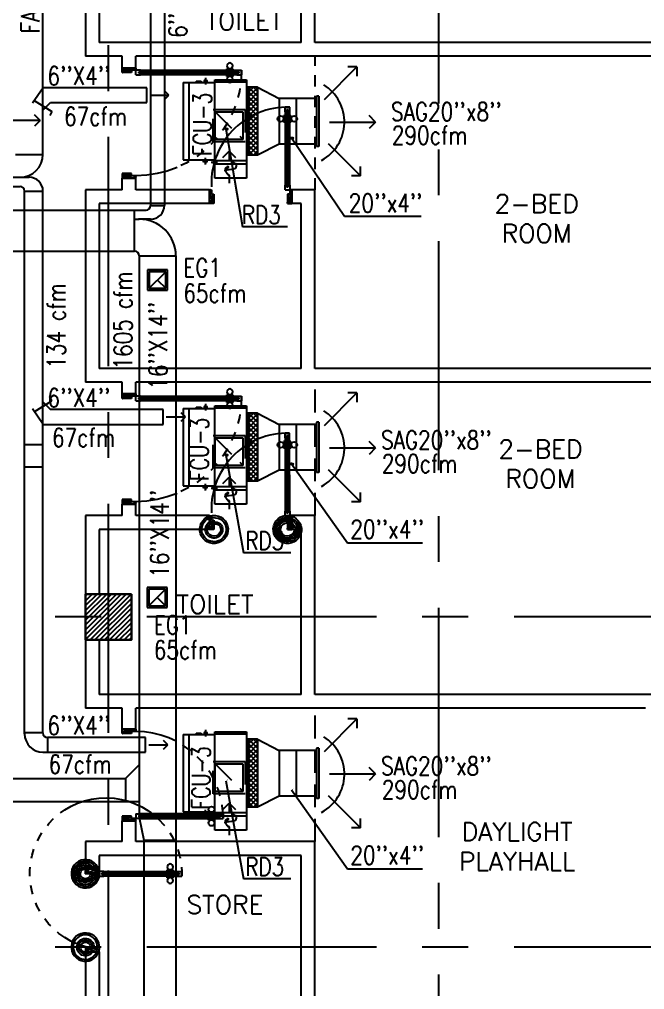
# Model space of a CAD drawing. Extents: x 417866029 to 417866302, y 43498045 to 43498122.
# Drawn here: x 417866087.27 to 417866094.08, y 43498061.71 to 43498072.29 of the extents above; entities that cross this region are included whole.
import ezdxf
from ezdxf.enums import TextEntityAlignment as Align

# ---------------------------------------------------------------- set-up
doc = ezdxf.new("R2010")
doc.units = 0
doc.header["$MEASUREMENT"] = 0
for name, pattern in [('CENTERX2', [4, 2.5, -0.5, 0.5, -0.5]), ('HIDDEN', [0.375, 0.25, -0.125]), ('HIDDEN2', [0.1875, 0.125, -0.0625])]:
    doc.linetypes.add(name, pattern=pattern)
doc.layers.get('0').update_dxf_attribs({"linetype": 'CONTINUOUS'})
for name, color, linetype in [('AXES', 11, 'CENTERX2'), ('COL', 7, 'CONTINUOUS'), ('DOOR', 9, 'CONTINUOUS'), ('DUCT', 6, 'CONTINUOUS'), ('EXDUCT', 10, 'CONTINUOUS'), ('FCU', 6, 'CONTINUOUS'), ('HAT', 11, 'CONTINUOUS'), ('M-EGU.', 2, 'CONTINUOUS'), ('M-TEXT', 2, 'CONTINUOUS'), ('PSUPPLY', 3, 'HIDDEN'), ('RM-NAME', 9, 'CONTINUOUS'), ('SCD', 2, 'CONTINUOUS'), ('WALL', 9, 'CONTINUOUS')]:
    doc.layers.add(name, color=color, linetype=linetype)
doc.styles.add('ROMANS', font='ROMANS.shx', dxfattribs={"width": 0.6})

# ---------------------------------------------------------------- blocks, each defined once
blk = doc.blocks.new('DOOR100')
at = {"layer": 'DOOR', "color": 7, "linetype": 'ByBlock'}
for p, q in [((-75, 1250), (-75, 1300)), ((-75, 1300), (-25, 1300)), ((-25, 1300), (-75, 1300)), ((-58, 1250), (-58, 1270)), ((-42, 1270), (-58, 1270)), ((-42, 1250), (-42, 1270)), ((-25, 1250), (-25, 1300)), ((-91, 1205), (-91, 1140)), ((-82, 1205), (-91, 1205)), ((-82, 1128), (-82, 1218)), ((-75, 1218), (-82, 1218)), ((-82, 1205), (-82, 1140)), ((-58, 1250), (-75, 1250)), ((-25, 1250), (-42, 1250)), ((-25, 1218), (-18, 1218)), ((-18, 1128), (-18, 1218)), ((-18, 1205), (-18, 1140)), ((-18, 1205), (-9, 1205)), ((-9, 1205), (-9, 1140)), ((-82, 1140), (-91, 1140)), ((-75, 1128), (-82, 1128)), ((-25, 1128), (-18, 1128)), ((-18, 1140), (-9, 1140)), ((-1200, 0), (-1200, 150)), ((-1200, 150), (-1175, 150)), ((-1200, 150), (-1200, 0)), ((-1150, 0), (-1200, 114)), ((-1175, 150), (-1175, 100)), ((-75, 200), (-58, 200)), ((-75, 150), (-75, 200)), ((-75, 150), (-25, 150)), ((-58, 200), (-58, 180)), ((-58, 180), (-42, 180)), ((-50, 0), (0, 114)), ((-42, 200), (-25, 200)), ((-42, 180), (-42, 200)), ((-25, 200), (-25, 150)), ((0, 150), (-25, 150)), ((-25, 150), (-25, 100)), ((0, 0), (0, 150)), ((0, 150), (0, 0)), ((-1150, 0), (-1200, 40)), ((-1150, 0), (-1200, 0)), ((-1175, 100), (-1150, 100)), ((-1150, 0), (-1163, 100)), ((-1150, 100), (-1150, 0)), ((-50, 100), (-50, 0)), ((-50, 0), (-37, 100)), ((-25, 100), (-50, 100)), ((-50, 0), (0, 40)), ((-50, 0), (0, 0))]:
    blk.add_line(p, q, dxfattribs=at)
at = {"layer": 'DOOR', "linetype": 'ByBlock'}
for p, q in [((-75, 1250), (-75, 200)), ((-58, 200), (-58, 1250)), ((-42, 200), (-42, 1250)), ((-25, 200), (-25, 1250))]:
    blk.add_line(p, q, dxfattribs=at)
at = {"layer": 'DOOR', "color": 7, "linetype": 'ByBlock'}
for centre in [(-124, 1173), (24, 1173)]:
    blk.add_circle(centre, 32.4, dxfattribs=at)
at = {"layer": 'DOOR', "linetype": 'HIDDEN', "ltscale": 0.5}
blk.add_arc((-25, 150), 1150, 90, 180, dxfattribs=at)
at = {"layer": 'DOOR', "color": 7, "linetype": 'ByBlock'}
for centre, radius, start, end in [((-1150, 0), 154, 103.7142, 108.8947), ((-1150, 0), 134, 100.72, 111.8402), ((-50, 0), 134, 68.1598, 79.28), ((-50, 0), 114, 64.0838, 77.3774), ((-50, 0), 154, 71.1053, 76.2858), ((-1150, 0), 94.4, 90, 121.9818), ((-1150, 0), 74.4, 90, 132.2236), ((-1150, 0), 54.4, 90, 156.7926), ((-1150, 0), 34.4, 90, 180), ((-1150, 0), 14.4, 90, 180), ((-50, 0), 94.4, 58.0182, 90), ((-50, 0), 74.4, 47.7764, 90), ((-50, 0), 54.4, 23.2074, 90), ((-50, 0), 34.4, 0, 90), ((-50, 0), 14.4, 0, 90)]:
    blk.add_arc(centre, radius, start, end, dxfattribs=at)
blk = doc.blocks.new('DOOR90')
at = {"layer": 'DOOR', "color": 7, "linetype": 'ByBlock'}
for p, q in [((-150, 0), (0, 0)), ((-150, 0), (-150, -25)), ((0, -50), (-114, 0)), ((0, -50), (-40, 0)), ((0, -50), (0, 0)), ((-1000, -25), (-1050, -25)), ((-1050, -75), (-1050, -25)), ((-1050, -25), (-1050, -75)), ((-1000, -75), (-1050, -75)), ((-1000, -42), (-1020, -42)), ((-1020, -42), (-1020, -58)), ((-1000, -58), (-1020, -58)), ((-1000, -25), (-1000, -42)), ((-1000, -58), (-1000, -75)), ((-878, -18), (-968, -18)), ((-968, -25), (-968, -18)), ((-968, -75), (-968, -82)), ((-878, -82), (-968, -82)), ((-955, -9), (-890, -9)), ((-955, -18), (-955, -9)), ((-955, -18), (-890, -18)), ((-955, -82), (-890, -82)), ((-955, -82), (-955, -91)), ((-955, -91), (-890, -91)), ((-890, -18), (-890, -9)), ((-890, -82), (-890, -91)), ((-878, -25), (-878, -18)), ((-878, -75), (-878, -82)), ((-200, -25), (-150, -25)), ((-200, -42), (-200, -25)), ((-180, -42), (-200, -42)), ((-200, -58), (-180, -58)), ((-200, -75), (-200, -58)), ((-150, -75), (-200, -75)), ((-180, -58), (-180, -42)), ((-150, -25), (-100, -25)), ((-150, -75), (-150, -25)), ((-100, -25), (-100, -50)), ((0, -50), (-100, -37)), ((-100, -50), (0, -50)), ((-150, -875), (-100, -875)), ((-150, -900), (-150, -875)), ((-150, -900), (0, -900)), ((0, -900), (-150, -900)), ((0, -850), (-114, -900)), ((-100, -875), (-100, -850)), ((0, -850), (-100, -863)), ((-100, -850), (0, -850)), ((0, -850), (-40, -900)), ((0, -850), (0, -900))]:
    blk.add_line(p, q, dxfattribs=at)
at = {"layer": 'DOOR', "linetype": 'ByBlock'}
for p, q in [((-200, -25), (-1000, -25)), ((-200, -42), (-1000, -42)), ((-200, -58), (-1000, -58)), ((-1000, -75), (-200, -75))]:
    blk.add_line(p, q, dxfattribs=at)
at = {"layer": 'DOOR', "color": 7, "linetype": 'ByBlock'}
for centre in [(-923, 24), (-923, -124)]:
    blk.add_circle(centre, 32.4, dxfattribs=at)
for centre, radius, start, end in [((0, -50), 154, 161.1053, 166.2858), ((0, -50), 94.4, 148.0182, 180), ((0, -50), 134, 158.1598, 169.28), ((0, -50), 114, 154.0838, 167.3774), ((0, -50), 74.4, 137.7764, 180), ((0, -50), 54.4, 113.2074, 180), ((0, -50), 34.4, 90, 180), ((0, -50), 14.4, 90, 180), ((0, -850), 154, 193.7142, 198.8947), ((0, -850), 134, 190.72, 201.8402), ((0, -850), 94.4, 180, 211.9818), ((0, -850), 74.4, 180, 222.2236), ((0, -850), 54.4, 180, 246.7926), ((0, -850), 34.4, 180, 270), ((0, -850), 14.4, 180, 270)]:
    blk.add_arc(centre, radius, start, end, dxfattribs=at)
at = {"layer": 'DOOR', "linetype": 'HIDDEN', "ltscale": 0.5}
blk.add_arc((-222, -50), 828, 178.2701, 275.003, dxfattribs=at)
blk = doc.blocks.new('DOOR-10')
at = {"layer": 'DOOR', "color": 0, "linetype": 'ByBlock'}
for p, q in [((-26, 1100), (-76, 1100)), ((-76, 1100), (-26, 1100)), ((-76, 1050), (-76, 1100)), ((-43, 1070), (-59, 1070)), ((-59, 1050), (-59, 1070)), ((-43, 1050), (-43, 1070)), ((-26, 1050), (-26, 1100)), ((-83, 1005), (-92, 1005)), ((-92, 1005), (-92, 940)), ((-76, 1018), (-83, 1018)), ((-83, 928), (-83, 1018)), ((-83, 1005), (-83, 940)), ((-59, 1050), (-76, 1050)), ((-26, 1050), (-43, 1050)), ((-26, 1018), (-18, 1018)), ((-18, 928), (-18, 1018)), ((-18, 1005), (-9, 1005)), ((-18, 1005), (-18, 940)), ((-9, 1005), (-9, 940)), ((-83, 940), (-92, 940)), ((-76, 928), (-83, 928)), ((-26, 928), (-18, 928)), ((-18, 940), (-9, 940)), ((-1001, 0), (-1001, 150)), ((-1001, 150), (-976, 150)), ((-1001, 150), (-1001, 0)), ((-976, 150), (-976, 100)), ((-76, 200), (-59, 200)), ((-76, 150), (-76, 200)), ((-76, 150), (-26, 150)), ((-59, 200), (-59, 180)), ((-59, 180), (-43, 180)), ((-43, 200), (-26, 200)), ((-43, 180), (-43, 200)), ((-26, 200), (-26, 150)), ((-1, 150), (-26, 150)), ((-26, 150), (-26, 100)), ((-951, 0), (-1001, 0)), ((-976, 100), (-951, 100)), ((-951, 100), (-951, 0)), ((-51, 100), (-51, 0)), ((-26, 100), (-51, 100)), ((-51, 0), (-1, 0))]:
    blk.add_line(p, q, dxfattribs=at)
at = {"layer": 'DOOR', "linetype": 'ByBlock'}
for p, q in [((-76, 1050), (-76, 200)), ((-59, 200), (-59, 1050)), ((-43, 200), (-43, 1050)), ((-26, 200), (-26, 1050))]:
    blk.add_line(p, q, dxfattribs=at)
at = {"layer": 'DOOR', "color": 9, "linetype": 'ByBlock'}
for p, q in [((-951, 0), (-1001, 114)), ((-51, 0), (-1, 114)), ((-1, 0), (-1, 150)), ((-951, 0), (-1001, 40)), ((-951, 0), (-964, 100)), ((-51, 0), (-37, 100)), ((-51, 0), (-1, 40))]:
    blk.add_line(p, q, dxfattribs=at)
at = {"layer": 'DOOR', "color": 0, "linetype": 'ByBlock'}
for centre in [(-124, 973), (23, 973)]:
    blk.add_circle(centre, 32.4, dxfattribs=at)
at = {"layer": 'DOOR', "linetype": 'HIDDEN', "ltscale": 0.5}
blk.add_arc((-23, 149), 952, 93.1482, 179.9482, dxfattribs=at)
at = {"layer": 'DOOR', "color": 9, "linetype": 'ByBlock'}
for centre, radius, start, end in [((-951, 0), 154, 103.7142, 108.8947), ((-951, 0), 134, 100.72, 111.8402), ((-51, 0), 134, 68.1598, 79.28), ((-51, 0), 114, 64.0838, 77.3774), ((-51, 0), 154, 71.1053, 76.2858), ((-951, 0), 94.4, 90, 121.9818), ((-951, 0), 74.4, 90, 132.2236), ((-951, 0), 54.4, 90, 156.7926), ((-951, 0), 34.4, 90, 180), ((-951, 0), 14.4, 90, 180), ((-51, 0), 94.4, 58.0182, 90), ((-51, 0), 74.4, 47.7764, 90), ((-51, 0), 54.4, 23.2074, 90), ((-51, 0), 34.4, 0, 90), ((-51, 0), 14.4, 0, 90)]:
    blk.add_arc(centre, radius, start, end, dxfattribs=at)
blk = doc.blocks.new('*X37')
at = {"color": 0}
for p, q in [((16890, -2467), (16943, -2414)), ((16890, -2520), (16990, -2420)), ((16990, -2512), (16892, -2414)), ((16990, -2459), (16945, -2414)), ((16990, -2565), (16890, -2465)), ((16890, -2573), (16990, -2473)), ((16990, -2619), (16890, -2519)), ((16890, -2626), (16990, -2526)), ((16990, -2672), (16890, -2572)), ((16890, -2679), (16990, -2579)), ((16990, -2725), (16890, -2625)), ((16890, -2732), (16990, -2632)), ((16990, -2778), (16890, -2678)), ((16890, -2785), (16990, -2685)), ((16990, -2831), (16890, -2731)), ((16890, -2838), (16990, -2738)), ((16990, -2884), (16890, -2784)), ((16890, -2891), (16990, -2791)), ((16990, -2937), (16890, -2837)), ((16890, -2944), (16990, -2844)), ((16990, -2990), (16890, -2890)), ((16890, -2997), (16990, -2897)), ((16990, -3043), (16890, -2943)), ((16890, -3050), (16990, -2950)), ((16990, -3096), (16890, -2996)), ((16890, -3103), (16990, -3003)), ((16990, -3149), (16890, -3049)), ((16892, -3155), (16990, -3056)), ((16944, -3155), (16890, -3102)), ((16945, -3155), (16990, -3109))]:
    blk.add_line(p, q, dxfattribs=at)
blk = doc.blocks.new('WHE06')
at = {"color": 3}
for p, q in [((689, 622), (346, 622)), ((346, 622), (346, 469)), ((689, 469), (689, 622)), ((212, 437), (269, 437)), ((232, 452), (232, 422)), ((232, 452), (252, 452)), ((242, 472), (242, 399)), ((252, 452), (252, 422)), ((305, 448), (373, 448)), ((321, 458), (321, 438)), ((321, 458), (346, 458)), ((321, 438), (346, 438)), ((346, 430), (689, 430)), ((60, -422), (60, 422)), ((811, 371), (689, 371)), ((711, -371), (711, 371)), ((811, -371), (811, 371)), ((142, -437), (142, -422)), ((197, -437), (197, -422)), ((232, -452), (232, -422)), ((242, -472), (242, -399)), ((252, -452), (252, -422)), ((811, -371), (689, -371)), ((142, -437), (197, -437)), ((221, -437), (269, -437)), ((232, -452), (252, -452)), ((346, -430), (689, -430))]:
    blk.add_line(p, q, dxfattribs=at)
at = {"color": 6}
for p, q in [((346, 469), (346, -451)), ((689, 469), (346, 469)), ((689, -451), (689, 469)), ((0, -422), (0, 422)), ((0, 422), (346, 422)), ((0, -422), (346, -422)), ((346, -451), (689, -451))]:
    blk.add_line(p, q, dxfattribs=at)
at = {"color": 11}
blk.add_blockref('*X37', (-16179, 2784), dxfattribs=at)
blk = doc.blocks.new('RM1')
at = {"layer": 'RM-NAME', "style": 'ROMANS'}
for tag, p in [('ROOMNAME1', (0, 324)), ('ROOMNAME2', (0, 0))]:
    blk.add_attdef(tag, text='', height=200, dxfattribs=at).set_placement(p, align=Align.MIDDLE)
blk = doc.blocks.new('*X101')
at = {"color": 0}
for p, q in [((245928, 132650), (246428, 133150)), ((245929, 132703), (246375, 133150)), ((245929, 132756), (246322, 133150)), ((245929, 132809), (246269, 133150)), ((245929, 132862), (246216, 133150)), ((245929, 132915), (246163, 133150)), ((245929, 132968), (246110, 133150)), ((245929, 133021), (246057, 133150)), ((245929, 133074), (246004, 133150)), ((245929, 133127), (245951, 133150)), ((245981, 132650), (246429, 133097)), ((246034, 132650), (246429, 133044)), ((246087, 132650), (246429, 132991)), ((246140, 132650), (246429, 132938)), ((246193, 132650), (246429, 132885)), ((246246, 132650), (246429, 132832)), ((246299, 132650), (246429, 132779)), ((246353, 132650), (246429, 132726)), ((246406, 132650), (246429, 132673))]:
    blk.add_line(p, q, dxfattribs=at)
blk = doc.blocks.new('COL50')
at = {"layer": 'COL'}
blk.add_lwpolyline([(-250, 250), (-250, -250), (250, -250), (250, 250)], close=True, dxfattribs=at)

msp = doc.modelspace()

# ---------------------------------------------------------------- linework, layer by layer
at = {"layer": 'AXES'}
for p, q in [((417866088.243, 43498044.506), (417866088.243, 43498121.777)), ((417866091.843, 43498051.371), (417866091.843, 43498110.141)), ((417866103.163, 43498065.771), (417866053.153, 43498065.771)), ((417866103.163, 43498062.171), (417866053.153, 43498062.171))]:
    msp.add_line(p, q, dxfattribs=at)
at = {"layer": 'DUCT', "linetype": 'ByBlock'}
for p, q in [((417866087.53, 43498070.816), (417866087.53, 43498077.404)), ((417866087.23, 43498070.816), (417866087.53, 43498070.816)), ((417866087.18, 43498070.566), (417866087.38, 43498070.566)), ((417866071.54, 43498070.466), (417866087.28, 43498070.466)), ((417866087.33, 43498064.497), (417866087.33, 43498070.416)), ((417866087.33, 43498070.416), (417866087.53, 43498070.416)), ((417866087.53, 43498064.507), (417866087.53, 43498070.416))]:
    msp.add_line(p, q, dxfattribs=at)
at = {"layer": 'DUCT'}
for p, q in [((417866087.532, 43498071.543), (417866087.415, 43498071.375)), ((417866088.661, 43498071.543), (417866087.532, 43498071.543)), ((417866088.661, 43498071.383), (417866088.661, 43498071.543)), ((417866087.435, 43498071.405), (417866087.627, 43498071.285)), ((417866087.532, 43498071.303), (417866087.612, 43498071.383)), ((417866087.612, 43498071.383), (417866088.661, 43498071.383)), ((417866087.5, 43498071.185), (417866087.439, 43498071.247)), ((417866087.627, 43498071.285), (417866087.604, 43498071.239)), ((417866087.627, 43498071.285), (417866087.627, 43498071.285)), ((417866087.627, 43498068.13), (417866087.604, 43498068.176)), ((417866087.435, 43498068.01), (417866087.627, 43498068.13)), ((417866087.532, 43498068.112), (417866087.612, 43498068.032)), ((417866087.627, 43498068.13), (417866087.627, 43498068.13)), ((417866087.532, 43498067.872), (417866087.415, 43498068.04)), ((417866088.839, 43498068.032), (417866087.612, 43498068.032)), ((417866088.839, 43498067.872), (417866088.839, 43498068.032)), ((417866087.532, 43498067.872), (417866088.839, 43498067.872)), ((417866087.627, 43498064.556), (417866087.627, 43498064.556)), ((417866088.649, 43498064.457), (417866087.58, 43498064.457)), ((417866088.649, 43498064.297), (417866088.649, 43498064.457)), ((417866087.53, 43498064.297), (417866088.649, 43498064.297))]:
    msp.add_line(p, q, dxfattribs=at)
at = {"layer": 'DUCT', "linetype": 'Continuous'}
for p, q in [((417866089.869, 43498071.549), (417866090.105, 43498071.426)), ((417866090.287, 43498071.426), (417866090.105, 43498071.426)), ((417866090.105, 43498071.426), (417866090.105, 43498070.926)), ((417866090.105, 43498070.926), (417866089.869, 43498070.807)), ((417866090.287, 43498070.926), (417866090.105, 43498070.926)), ((417866089.869, 43498067.994), (417866090.105, 43498067.871)), ((417866090.287, 43498067.871), (417866090.105, 43498067.871)), ((417866090.105, 43498067.871), (417866090.105, 43498067.371)), ((417866087.33, 43498067.653), (417866087.53, 43498067.653)), ((417866087.33, 43498067.408), (417866087.53, 43498067.408)), ((417866090.105, 43498067.371), (417866089.869, 43498067.252)), ((417866090.287, 43498067.371), (417866090.105, 43498067.371)), ((417866087.53, 43498064.507), (417866087.33, 43498064.507)), ((417866087.58, 43498064.457), (417866087.58, 43498064.297)), ((417866089.869, 43498064.439), (417866090.105, 43498064.316)), ((417866090.287, 43498064.316), (417866090.105, 43498064.316)), ((417866090.105, 43498064.316), (417866090.105, 43498063.816)), ((417866090.105, 43498063.816), (417866089.869, 43498063.697)), ((417866090.287, 43498063.816), (417866090.105, 43498063.816))]:
    msp.add_line(p, q, dxfattribs=at)
at = {"layer": 'DUCT', "color": 2, "linetype": 'HIDDEN'}
for p, q in [((417866090.494, 43498066.876), (417866090.494, 43498068.331)), ((417866090.494, 43498063.321), (417866090.494, 43498064.776))]:
    msp.add_line(p, q, dxfattribs=at)
at = {"layer": 'DUCT', "linetype": 'ByBlock'}
for centre, radius, start, end in [((417866087.28, 43498070.816), 0.25, 270, 0), ((417866087.38, 43498070.416), 0.15, 0, 90), ((417866087.28, 43498070.416), 0.05, 0, 90)]:
    msp.add_arc(centre, radius, start, end, dxfattribs=at)
at = {"layer": 'DUCT', "linetype": 'Continuous'}
for centre, radius in [((417866087.53, 43498064.497), 0.2), ((417866087.58, 43498064.507), 0.05)]:
    msp.add_arc(centre, radius, 180, 270, dxfattribs=at)
at = {"layer": 'EXDUCT', "linetype": 'ByBlock'}
for p, q in [((417866088.703, 43498073.179), (417866088.703, 43498070.259)), ((417866088.853, 43498073.179), (417866088.853, 43498070.259)), ((417866082.008, 43498070.209), (417866088.653, 43498070.209)), ((417866088.528, 43498069.759), (417866088.528, 43498070.209)), ((417866088.703, 43498070.259), (417866088.853, 43498070.259)), ((417866088.528, 43498070.109), (417866088.578, 43498070.109)), ((417866088.703, 43498070.109), (417866088.57, 43498070.109)), ((417866082.008, 43498069.759), (417866088.528, 43498069.759)), ((417866088.578, 43498069.709), (417866088.578, 43498063.586)), ((417866088.578, 43498069.709), (417866088.978, 43498069.709)), ((417866088.978, 43498069.709), (417866088.978, 43498058.091)), ((417866088.578, 43498064.158), (417866088.428, 43498064.008)), ((417866083.382, 43498064.008), (417866088.428, 43498064.008)), ((417866088.428, 43498064.008), (417866088.428, 43498063.758)), ((417866083.382, 43498063.758), (417866088.578, 43498063.758)), ((417866088.578, 43498063.586), (417866088.978, 43498063.586)), ((417866088.578, 43498063.586), (417866088.628, 43498063.338)), ((417866088.628, 43498063.338), (417866088.628, 43498058.166)), ((417866088.628, 43498063.338), (417866088.978, 43498063.338))]:
    msp.add_line(p, q, dxfattribs=at)
for centre, radius, start, end in [((417866088.653, 43498070.259), 0.05, 270, 0), ((417866088.703, 43498070.259), 0.15, 270, 0), ((417866088.578, 43498069.709), 0.4, 0, 90), ((417866088.528, 43498069.709), 0.05, 0, 90)]:
    msp.add_arc(centre, radius, start, end, dxfattribs=at)
at = {"layer": 'M-EGU.'}
for p, q in [((417866090.596, 43498071.415), (417866090.95, 43498071.769)), ((417866090.95, 43498071.769), (417866090.85, 43498071.769)), ((417866090.95, 43498071.769), (417866090.95, 43498071.669)), ((417866088.696, 43498071.463), (417866088.903, 43498071.463)), ((417866088.903, 43498071.463), (417866088.856, 43498071.51)), ((417866088.856, 43498071.416), (417866088.903, 43498071.463)), ((417866090.537, 43498071.451), (417866090.512, 43498071.451)), ((417866090.512, 43498071.451), (417866090.512, 43498070.901)), ((417866090.537, 43498071.451), (417866090.537, 43498070.901)), ((417866090.287, 43498071.426), (417866090.287, 43498070.926)), ((417866090.512, 43498071.426), (417866090.287, 43498071.426)), ((417866089.408, 43498071.279), (417866089.708, 43498071.279)), ((417866089.408, 43498070.979), (417866089.408, 43498071.279)), ((417866089.708, 43498071.279), (417866089.708, 43498070.979)), ((417866091.153, 43498071.169), (417866091.083, 43498071.239)), ((417866087.5, 43498071.185), (417866087.062, 43498071.185)), ((417866087.5, 43498071.185), (417866087.439, 43498071.124)), ((417866090.653, 43498071.169), (417866091.153, 43498071.169)), ((417866091.153, 43498071.169), (417866091.083, 43498071.098)), ((417866089.708, 43498070.979), (417866089.408, 43498070.979)), ((417866090.512, 43498070.926), (417866090.287, 43498070.926)), ((417866090.636, 43498070.935), (417866090.99, 43498070.582)), ((417866089.488, 43498070.781), (417866089.559, 43498070.852)), ((417866089.559, 43498070.852), (417866089.629, 43498070.781)), ((417866089.559, 43498070.852), (417866089.559, 43498070.75)), ((417866090.537, 43498070.901), (417866090.512, 43498070.901)), ((417866090.99, 43498070.582), (417866090.99, 43498070.682)), ((417866089.559, 43498070.591), (417866089.559, 43498070.503)), ((417866090.99, 43498070.582), (417866090.89, 43498070.582)), ((417866090.596, 43498067.86), (417866090.95, 43498068.214)), ((417866090.95, 43498068.214), (417866090.85, 43498068.214)), ((417866090.95, 43498068.214), (417866090.95, 43498068.114)), ((417866089.082, 43498067.952), (417866089.034, 43498067.999)), ((417866088.874, 43498067.952), (417866089.082, 43498067.952)), ((417866089.034, 43498067.905), (417866089.082, 43498067.952)), ((417866090.287, 43498067.871), (417866090.287, 43498067.371)), ((417866090.512, 43498067.871), (417866090.287, 43498067.871)), ((417866090.537, 43498067.896), (417866090.512, 43498067.896)), ((417866090.512, 43498067.896), (417866090.512, 43498067.346)), ((417866090.537, 43498067.896), (417866090.537, 43498067.346)), ((417866089.408, 43498067.724), (417866089.708, 43498067.724)), ((417866089.408, 43498067.424), (417866089.408, 43498067.724)), ((417866089.708, 43498067.724), (417866089.708, 43498067.424)), ((417866091.153, 43498067.614), (417866091.083, 43498067.684)), ((417866090.653, 43498067.614), (417866091.153, 43498067.614)), ((417866091.153, 43498067.614), (417866091.083, 43498067.543)), ((417866089.708, 43498067.424), (417866089.408, 43498067.424)), ((417866090.512, 43498067.371), (417866090.287, 43498067.371)), ((417866090.537, 43498067.346), (417866090.512, 43498067.346)), ((417866090.636, 43498067.38), (417866090.99, 43498067.027)), ((417866089.488, 43498067.226), (417866089.559, 43498067.297)), ((417866089.559, 43498067.297), (417866089.629, 43498067.226)), ((417866089.559, 43498067.297), (417866089.559, 43498067.195)), ((417866090.99, 43498067.027), (417866090.99, 43498067.127)), ((417866089.559, 43498067.036), (417866089.559, 43498066.948)), ((417866090.99, 43498067.027), (417866090.89, 43498067.027)), ((417866090.596, 43498064.305), (417866090.95, 43498064.659)), ((417866090.95, 43498064.659), (417866090.85, 43498064.659)), ((417866090.95, 43498064.659), (417866090.95, 43498064.559)), ((417866088.684, 43498064.377), (417866088.892, 43498064.377)), ((417866088.892, 43498064.377), (417866088.845, 43498064.424)), ((417866088.845, 43498064.33), (417866088.892, 43498064.377)), ((417866090.287, 43498064.316), (417866090.287, 43498063.816)), ((417866090.512, 43498064.316), (417866090.287, 43498064.316)), ((417866090.537, 43498064.341), (417866090.512, 43498064.341)), ((417866090.512, 43498064.341), (417866090.512, 43498063.791)), ((417866090.537, 43498064.341), (417866090.537, 43498063.791)), ((417866089.408, 43498064.169), (417866089.708, 43498064.169)), ((417866089.408, 43498063.869), (417866089.408, 43498064.169)), ((417866089.708, 43498064.169), (417866089.708, 43498063.869)), ((417866090.653, 43498064.059), (417866091.153, 43498064.059)), ((417866091.153, 43498064.059), (417866091.083, 43498064.129)), ((417866091.153, 43498064.059), (417866091.083, 43498063.988)), ((417866089.708, 43498063.869), (417866089.408, 43498063.869)), ((417866089.488, 43498063.671), (417866089.559, 43498063.742)), ((417866089.559, 43498063.742), (417866089.629, 43498063.671)), ((417866089.559, 43498063.742), (417866089.559, 43498063.64)), ((417866090.512, 43498063.816), (417866090.287, 43498063.816)), ((417866090.537, 43498063.791), (417866090.512, 43498063.791)), ((417866090.636, 43498063.825), (417866090.99, 43498063.472)), ((417866090.99, 43498063.472), (417866090.99, 43498063.572)), ((417866089.559, 43498063.481), (417866089.559, 43498063.393)), ((417866090.99, 43498063.472), (417866090.89, 43498063.472))]:
    msp.add_line(p, q, dxfattribs=at)
at = {"layer": 'M-EGU.', "linetype": 'HIDDEN'}
for p, q in [((417866089.383, 43498071.304), (417866089.733, 43498071.304)), ((417866089.383, 43498070.954), (417866089.383, 43498071.304)), ((417866089.408, 43498071.279), (417866089.708, 43498070.979)), ((417866089.733, 43498071.304), (417866089.733, 43498070.954)), ((417866089.733, 43498070.954), (417866089.383, 43498070.954)), ((417866089.383, 43498067.749), (417866089.733, 43498067.749)), ((417866089.383, 43498067.399), (417866089.383, 43498067.749)), ((417866089.733, 43498067.749), (417866089.733, 43498067.399)), ((417866089.408, 43498067.724), (417866089.708, 43498067.424)), ((417866089.733, 43498067.399), (417866089.383, 43498067.399)), ((417866089.383, 43498064.194), (417866089.733, 43498064.194)), ((417866089.383, 43498063.844), (417866089.383, 43498064.194)), ((417866089.408, 43498064.169), (417866089.708, 43498063.869)), ((417866089.733, 43498064.194), (417866089.733, 43498063.844)), ((417866089.733, 43498063.844), (417866089.383, 43498063.844))]:
    msp.add_line(p, q, dxfattribs=at)
at = {"layer": 'M-EGU.'}
for points in [[(417866089.559, 43498070.591, -0.1324), (417866089.526, 43498070.613, -0.15664), (417866089.514, 43498070.644, -0.736612), (417866089.577, 43498070.67, 0.774232), (417866089.637, 43498070.697, 0.203349), (417866089.61, 43498070.74, 0.193808), (417866089.559, 43498070.75)], [(417866089.559, 43498067.036, -0.1324), (417866089.526, 43498067.058, -0.15664), (417866089.514, 43498067.089, -0.736612), (417866089.577, 43498067.115, 0.774232), (417866089.637, 43498067.142, 0.203349), (417866089.61, 43498067.185, 0.193808), (417866089.559, 43498067.195)], [(417866089.559, 43498063.481, -0.1324), (417866089.526, 43498063.503, -0.15664), (417866089.514, 43498063.534, -0.736612), (417866089.577, 43498063.56, 0.774232), (417866089.637, 43498063.587, 0.203349), (417866089.61, 43498063.63, 0.193808), (417866089.559, 43498063.64)]]:
    msp.add_lwpolyline(points, format="xyb", dxfattribs=at)
msp.add_arc((417866090.338, 43498064.059), 0.477, 298.5297, 58.1349, dxfattribs=at)
for centre in [(417866090.338, 43498071.169), (417866090.338, 43498067.614)]:
    msp.add_ellipse(centre, major_axis=(-0.337, 0.337), ratio=1, start_param=2.854132, end_param=4.941637, dxfattribs=at)
at = {"layer": 'PSUPPLY', "color": 2, "linetype": 'HIDDEN2'}
msp.add_line((417866090.494, 43498070.431), (417866090.494, 43498071.886), dxfattribs=at)
at = {"layer": 'PSUPPLY', "color": 4, "linetype": 'Continuous'}
for p, q in [((417866089.524, 43498071.094), (417866089.704, 43498070.025)), ((417866090.237, 43498070.995), (417866090.815, 43498070.143)), ((417866090.815, 43498070.143), (417866091.652, 43498070.143)), ((417866090.193, 43498070.025), (417866089.704, 43498070.025)), ((417866089.524, 43498067.539), (417866089.716, 43498066.471)), ((417866090.237, 43498067.44), (417866090.848, 43498066.578)), ((417866090.848, 43498066.578), (417866091.665, 43498066.578)), ((417866090.23, 43498066.471), (417866089.716, 43498066.471)), ((417866089.524, 43498063.984), (417866089.716, 43498062.916)), ((417866090.237, 43498063.885), (417866090.848, 43498063.023)), ((417866090.848, 43498063.023), (417866091.665, 43498063.023)), ((417866090.23, 43498062.916), (417866089.716, 43498062.916))]:
    msp.add_line(p, q, dxfattribs=at)
at = {"layer": 'PSUPPLY', "linetype": 'Continuous', "const_width": 0.025}
for points in [[(417866089.528, 43498063.997, -1), (417866089.528, 43498063.972, -1)], [(417866090.242, 43498063.896, -1), (417866090.242, 43498063.871, -1)]]:
    msp.add_lwpolyline(points, format="xyb", close=True, dxfattribs=at)
at = {"layer": 'PSUPPLY', "linetype": 'Continuous'}
for centre, ratio, start_param, end_param in [((417866089.528, 43498071.094), 1, -0.785398, 2.356194), ((417866089.528, 43498071.094), 0.999996, 2.356193, 5.497785), ((417866090.242, 43498070.993), 1, -0.785398, 2.356194), ((417866090.242, 43498070.993), 1, 2.356194, 5.497787), ((417866089.528, 43498067.539), 1, -0.785398, 2.356194), ((417866089.528, 43498067.539), 0.999996, 2.356193, 5.497785), ((417866090.242, 43498067.438), 1, -0.785398, 2.356194), ((417866090.242, 43498067.438), 1, 2.356194, 5.497787)]:
    msp.add_ellipse(centre, major_axis=(-0.00884, 0.00884), ratio=ratio, start_param=start_param, end_param=end_param, dxfattribs=at)
at = {"layer": 'SCD', "linetype": 'HIDDEN'}
for p, q in [((417866088.888, 43498069.556), (417866088.668, 43498069.556)), ((417866088.668, 43498069.556), (417866088.668, 43498069.336)), ((417866088.888, 43498069.336), (417866088.888, 43498069.556)), ((417866088.688, 43498069.356), (417866088.868, 43498069.536)), ((417866088.668, 43498069.336), (417866088.888, 43498069.336)), ((417866088.884, 43498066.094), (417866088.664, 43498066.094)), ((417866088.664, 43498066.094), (417866088.664, 43498065.874)), ((417866088.684, 43498065.894), (417866088.864, 43498066.074)), ((417866088.884, 43498065.874), (417866088.884, 43498066.094)), ((417866088.664, 43498065.874), (417866088.884, 43498065.874))]:
    msp.add_line(p, q, dxfattribs=at)
at = {"layer": 'SCD'}
for p, q in [((417866088.868, 43498069.536), (417866088.688, 43498069.536)), ((417866088.688, 43498069.536), (417866088.688, 43498069.356)), ((417866088.868, 43498069.356), (417866088.868, 43498069.536)), ((417866088.688, 43498069.356), (417866088.868, 43498069.356)), ((417866088.864, 43498066.074), (417866088.684, 43498066.074)), ((417866088.684, 43498066.074), (417866088.684, 43498065.894)), ((417866088.864, 43498065.894), (417866088.864, 43498066.074)), ((417866088.684, 43498065.894), (417866088.864, 43498065.894))]:
    msp.add_line(p, q, dxfattribs=at)
at = {"layer": 'SCD', "linetype": 'ByBlock'}
for p, q in [((417866088.778, 43498069.446), (417866088.868, 43498069.356)), ((417866088.774, 43498065.984), (417866088.864, 43498065.894))]:
    msp.add_line(p, q, dxfattribs=at)
at = {"layer": 'WALL', "linetype": 'ByBlock'}
for p, q in [((417866090.493, 43498072.036), (417866090.493, 43498073.986)), ((417866090.343, 43498072.036), (417866090.343, 43498073.836)), ((417866088.393, 43498071.758), (417866088.393, 43498071.886)), ((417866088.543, 43498071.758), (417866088.543, 43498071.886)), ((417866088.543, 43498071.758), (417866088.393, 43498071.758)), ((417866088.393, 43498070.431), (417866088.393, 43498070.558)), ((417866088.543, 43498070.558), (417866088.393, 43498070.558)), ((417866088.543, 43498070.431), (417866088.543, 43498070.558)), ((417866089.343, 43498070.281), (417866089.343, 43498070.431)), ((417866090.243, 43498070.281), (417866090.243, 43498070.431)), ((417866090.493, 43498068.481), (417866090.493, 43498070.431)), ((417866090.343, 43498068.481), (417866090.343, 43498070.281)), ((417866088.393, 43498068.203), (417866088.393, 43498068.331)), ((417866088.543, 43498068.203), (417866088.543, 43498068.331)), ((417866088.543, 43498068.203), (417866088.393, 43498068.203)), ((417866088.393, 43498066.876), (417866088.393, 43498067.003)), ((417866088.543, 43498067.003), (417866088.393, 43498067.003)), ((417866088.543, 43498066.876), (417866088.543, 43498067.003)), ((417866089.343, 43498066.726), (417866089.343, 43498066.876)), ((417866090.243, 43498066.726), (417866090.243, 43498066.876)), ((417866090.493, 43498064.926), (417866090.493, 43498066.876)), ((417866090.343, 43498064.926), (417866090.343, 43498066.726)), ((417866088.393, 43498064.548), (417866088.393, 43498064.776)), ((417866088.543, 43498064.548), (417866088.543, 43498064.776)), ((417866088.543, 43498064.548), (417866088.393, 43498064.548)), ((417866088.393, 43498063.321), (417866088.393, 43498063.548)), ((417866088.543, 43498063.548), (417866088.393, 43498063.548)), ((417866088.543, 43498063.321), (417866088.543, 43498063.548)), ((417866090.493, 43498061.371), (417866090.493, 43498063.321)), ((417866090.343, 43498061.371), (417866090.343, 43498063.171))]:
    msp.add_line(p, q, dxfattribs=at)
at = {"layer": 'WALL'}
for p, q in [((417866087.993, 43498072.721), (417866087.993, 43498071.886)), ((417866088.143, 43498072.721), (417866088.143, 43498072.036)), ((417866090.343, 43498072.036), (417866088.143, 43498072.036)), ((417866095.193, 43498072.036), (417866090.493, 43498072.036)), ((417866088.393, 43498071.886), (417866087.993, 43498071.886)), ((417866095.193, 43498071.886), (417866088.543, 43498071.886)), ((417866088.393, 43498070.431), (417866087.993, 43498070.431)), ((417866087.993, 43498070.431), (417866087.993, 43498068.331)), ((417866089.343, 43498070.431), (417866088.543, 43498070.431)), ((417866090.493, 43498070.431), (417866090.243, 43498070.431)), ((417866088.143, 43498070.281), (417866088.143, 43498068.481)), ((417866089.343, 43498070.281), (417866088.143, 43498070.281)), ((417866090.343, 43498070.281), (417866090.243, 43498070.281)), ((417866090.343, 43498068.481), (417866088.143, 43498068.481)), ((417866095.193, 43498068.481), (417866090.493, 43498068.481)), ((417866088.393, 43498068.331), (417866087.993, 43498068.331)), ((417866095.193, 43498068.331), (417866088.543, 43498068.331)), ((417866088.393, 43498066.876), (417866087.993, 43498066.876)), ((417866087.993, 43498066.876), (417866087.993, 43498064.776)), ((417866089.343, 43498066.876), (417866088.543, 43498066.876)), ((417866090.493, 43498066.876), (417866090.243, 43498066.876)), ((417866088.143, 43498066.726), (417866088.143, 43498066.021)), ((417866089.343, 43498066.726), (417866088.143, 43498066.726)), ((417866090.343, 43498066.726), (417866090.243, 43498066.726)), ((417866088.143, 43498065.521), (417866088.143, 43498064.926)), ((417866090.343, 43498064.926), (417866088.143, 43498064.926)), ((417866095.193, 43498064.926), (417866090.493, 43498064.926)), ((417866088.393, 43498064.776), (417866087.993, 43498064.776)), ((417866094.093, 43498064.776), (417866088.543, 43498064.776)), ((417866087.993, 43498063.321), (417866087.993, 43498063.021)), ((417866088.393, 43498063.321), (417866087.993, 43498063.321)), ((417866090.493, 43498063.321), (417866088.543, 43498063.321)), ((417866090.343, 43498063.171), (417866088.143, 43498063.171)), ((417866088.143, 43498063.171), (417866088.143, 43498063.021)), ((417866088.143, 43498063.021), (417866087.993, 43498063.021)), ((417866088.143, 43498062.121), (417866087.993, 43498062.121)), ((417866087.993, 43498062.121), (417866087.993, 43498061.221)), ((417866088.143, 43498062.121), (417866088.143, 43498061.371))]:
    msp.add_line(p, q, dxfattribs=at)
at = {"layer": 'WALL', "linetype": 'ByBlock', "ltscale": 0.3}
msp.add_lwpolyline([(417866088.493, 43498066.021), (417866087.993, 43498066.021), (417866087.993, 43498065.521), (417866088.493, 43498065.521)], close=True, dxfattribs=at)

# ---------------------------------------------------------------- block references
at = {"layer": 'COL', "xscale": -0.0009999871253967285, "yscale": 0.001000002026557922, "zscale": 0.001}
msp.add_blockref('COL50', (417866088.243, 43498065.771), dxfattribs=at)
at = {"layer": 'DOOR', "color": 0, "linetype": 'ByBlock', "yscale": 0.001000002026557922, "zscale": 0.001}
for name, p, xscale, rotation in [('DOOR100', (417866088.393, 43498071.758), -0.001000002026557922, 270), ('DOOR90', (417866090.243, 43498070.281), 0.001000002026557922, 270), ('DOOR100', (417866088.393, 43498068.203), -0.001000002026557922, 270), ('DOOR90', (417866090.243, 43498066.726), 0.001000002054979574, 270.0136603503977)]:
    msp.add_blockref(name, p, dxfattribs=dict(at, xscale=xscale, rotation=rotation))
at = {"layer": 'DOOR', "color": 0, "linetype": 'ByBlock', "ltscale": 0.3, "xscale": 0.001000002026557922, "yscale": 0.001000002026557922, "zscale": 0.001, "rotation": 270}
msp.add_blockref('DOOR-10', (417866088.393, 43498063.548), dxfattribs=at)
at = {"layer": 'DOOR', "color": 0, "linetype": 'ByBlock', "xscale": -0.0009999871253967285, "yscale": 0.001000002026557922, "zscale": 0.001}
msp.add_blockref('DOOR90', (417866087.993, 43498063.021), dxfattribs=at)
at = {"layer": 'FCU', "linetype": 'ByBlock', "extrusion": (0, 0, -1), "xscale": 0.001000002026557922, "yscale": 0.001000002026557922, "zscale": -0.001, "rotation": 180}
for p in [(-417866089.058, 43498071.178), (-417866089.058, 43498067.623)]:
    msp.add_blockref('WHE06', p, dxfattribs=at)
at = {"layer": 'FCU', "linetype": 'ByBlock', "xscale": -0.0009999871253967285, "yscale": 0.001000002026557922, "zscale": 0.001, "rotation": 180}
msp.add_blockref('WHE06', (417866089.058, 43498064.068), dxfattribs=at)
at = {"layer": 'HAT', "xscale": 0.0009999871253967285, "yscale": 0.001000002026557922, "zscale": 0.001}
msp.add_blockref('*X101', (417865842.065, 43497932.871), dxfattribs=at)
at = {"layer": 'RM-NAME'}
ref = msp.add_blockref('RM1', (417866089.72, 43498072.273), dxfattribs=dict(at, xscale=-0.0009999871253967285, yscale=0.001000002026557922, zscale=0.001))
ref.add_attrib('ROOMNAME2', 'TOILET', dxfattribs={"height": 0.2, "style": 'ROMANS'}).set_placement((417866089.72, 43498072.273), align=Align.MIDDLE)
ref = msp.add_blockref('RM1', (417866092.909, 43498069.954), dxfattribs=dict(at, xscale=0.0009999871253967285, yscale=0.001000002026557922, zscale=0.001))
ref.add_attrib('ROOMNAME2', 'ROOM', dxfattribs={"height": 0.2, "style": 'ROMANS'}).set_placement((417866092.909, 43498069.954), align=Align.MIDDLE)
ref.add_attrib('ROOMNAME1', '2-BED', dxfattribs={"height": 0.2, "style": 'ROMANS'}).set_placement((417866092.909, 43498070.278), align=Align.MIDDLE)
ref = msp.add_blockref('RM1', (417866092.95, 43498067.279), dxfattribs=dict(at, xscale=0.0009999871253967285, yscale=0.001000002026557922, zscale=0.001))
ref.add_attrib('ROOMNAME2', 'ROOM', dxfattribs={"height": 0.2, "style": 'ROMANS'}).set_placement((417866092.95, 43498067.279), align=Align.MIDDLE)
ref.add_attrib('ROOMNAME1', '2-BED', dxfattribs={"height": 0.2, "style": 'ROMANS'}).set_placement((417866092.95, 43498067.602), align=Align.MIDDLE)
ref = msp.add_blockref('RM1', (417866089.405, 43498065.91), dxfattribs=dict(at, xscale=-0.0009999871253967285, yscale=0.001000002026557922, zscale=0.001))
ref.add_attrib('ROOMNAME2', 'TOILET', dxfattribs={"height": 0.2, "style": 'ROMANS'}).set_placement((417866089.405, 43498065.91), align=Align.MIDDLE)
ref = msp.add_blockref('RM1', (417866092.696, 43498063.106), dxfattribs=dict(at, xscale=0.0009999871253967285, yscale=0.001000002026557922, zscale=0.001))
ref.add_attrib('ROOMNAME2', 'PLAYHALL', dxfattribs={"height": 0.2, "style": 'ROMANS'}).set_placement((417866092.696, 43498063.106), align=Align.MIDDLE)
ref.add_attrib('ROOMNAME1', 'DAYLIGHT', dxfattribs={"height": 0.2, "style": 'ROMANS'}).set_placement((417866092.696, 43498063.43), align=Align.MIDDLE)
ref = msp.add_blockref('RM1', (417866089.513, 43498062.634), dxfattribs=dict(at, xscale=-0.0009999871253967285, yscale=0.001000002026557922, zscale=0.001))
ref.add_attrib('ROOMNAME2', 'STORE', dxfattribs={"height": 0.2, "style": 'ROMANS'}).set_placement((417866089.513, 43498062.634), align=Align.MIDDLE)

# ---------------------------------------------------------------- texts
at = {"layer": 'M-TEXT', "style": 'ROMANS'}
for s, width, p in [("FAD 12''X10''", 0.8, (417866087.493, 43498072.137)), ("6''X4''", 0.8, (417866089.1, 43498072.087)), ('FCU-3', 0.75, (417866089.368, 43498070.801)), ('1605 cfm', 0.8, (417866088.502, 43498068.47)), ('134 cfm', 0.8, (417866087.775, 43498068.479)), ("16''X14''", 0.8, (417866088.884, 43498068.25)), ('FCU-3', 0.75, (417866089.335, 43498067.255)), ("16''X14''", 0.8, (417866088.9, 43498066.2)), ('FCU-3', 0.75, (417866089.353, 43498063.673))]:
    msp.add_text(s, height=0.2, rotation=90, dxfattribs=dict(at, width=width)).set_placement(p)
at = {"layer": 'M-TEXT', "style": 'ROMANS', "width": 0.8}
for s, p in [("6''X4''", (417866087.578, 43498071.573)), ("SAG20''x8''", (417866091.321, 43498071.182)), ('67cfm', (417866087.759, 43498071.13)), ('290cfm', (417866091.331, 43498070.925)), ("20''x4''", (417866090.862, 43498070.185)), ('RD3', (417866089.696, 43498070.058)), ('EG1', (417866089.059, 43498069.48)), ('65cfm', (417866089.059, 43498069.202)), ("6''X4''", (417866087.578, 43498068.062)), ('67cfm', (417866087.628, 43498067.628)), ("SAG20''x8''", (417866091.213, 43498067.601)), ('290cfm', (417866091.222, 43498067.344)), ("20''x4''", (417866090.879, 43498066.628)), ('RD3', (417866089.733, 43498066.503)), ('EG1', (417866088.738, 43498065.585)), ('65cfm', (417866088.738, 43498065.312)), ("6''X4''", (417866087.578, 43498064.488)), ('67cfm', (417866087.591, 43498064.065)), ("SAG20''x8''", (417866091.213, 43498064.046)), ('290cfm', (417866091.222, 43498063.789)), ("20''x4''", (417866090.879, 43498063.073)), ('RD3', (417866089.733, 43498062.948))]:
    msp.add_text(s, height=0.2, dxfattribs=at).set_placement(p)

doc.saveas('drawing.dxf')
